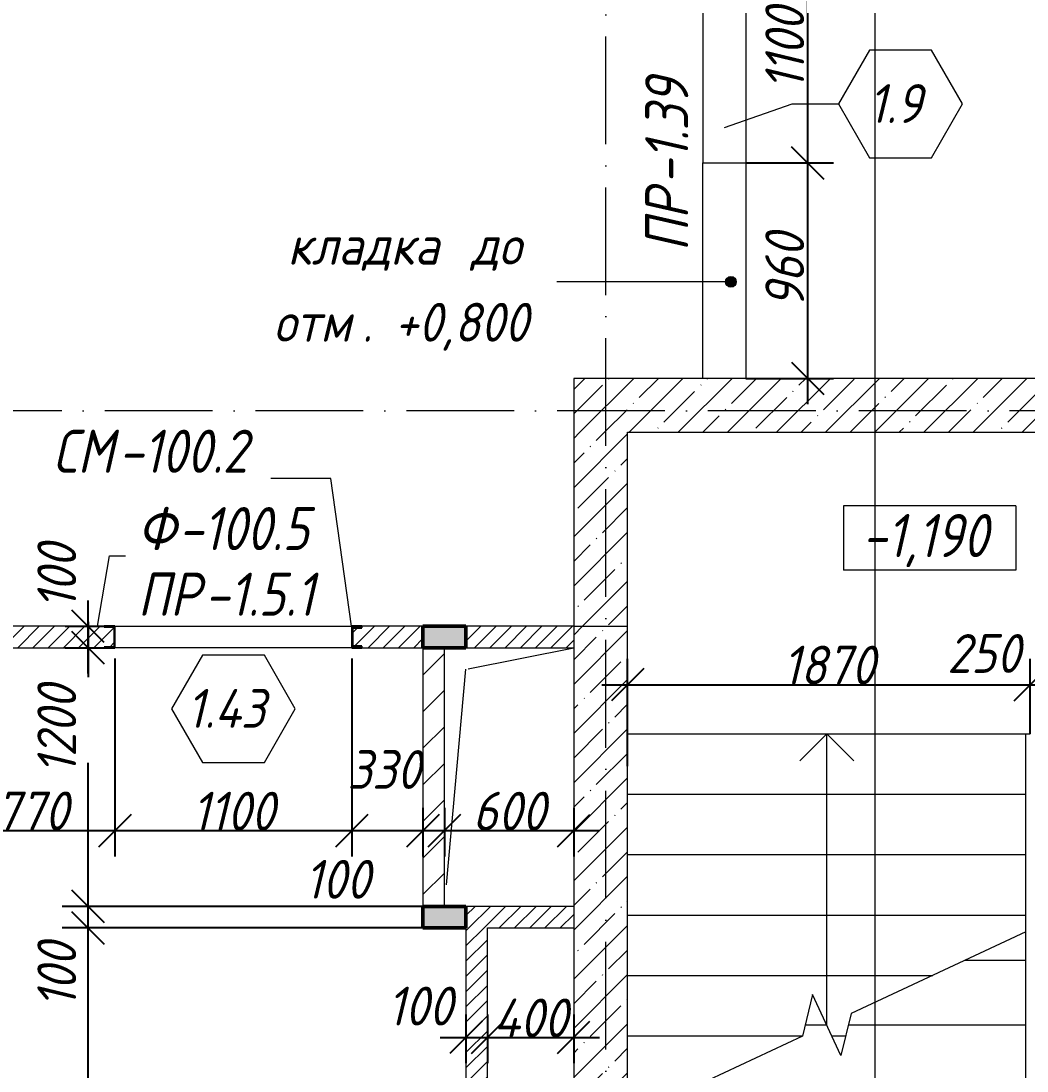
# Model space of a CAD drawing. Header units: millimetres. Extents: x -401725 to 250493, y 305116 to 802890.
# Drawn here: x -80217 to -75546, y 596934 to 601806 of the extents above; entities that cross this region are included whole.
import ezdxf

# ---------------------------------------------------------------- set-up
doc = ezdxf.new("R2010")
doc.units = ezdxf.units.MM
doc.linetypes.add('50_200_ШТРИХ_1Т_ш5_п1_п1_', pattern=[700, 500, -100, 0, -100])
for name, color, linetype, lineweight in [('A-____-____-DIMS', 7, 'Continuous', 9), ('A-DOOR-____-IDEN', 7, 'Continuous', 9), ('A-FLOR-____-OTLN', 7, 'Continuous', 9), ('A-GENM-____-IDEN', 7, 'Continuous', 9), ('A-GENM-____-MCUT', 7, 'Continuous', 25), ('A-GENM-____-OTLN', 7, 'Continuous', 9), ('A-GENM-____-OTLN-1', 7, 'Continuous', 25), ('A-WALL-____-MCUT-3', 7, 'Continuous', 9), ('A-WALL-FNSH-MCUT-1', 7, 'Continuous', 9), ('G-____-____-DIMS', 7, 'Continuous', 9), ('G-____-____-TEXT', 7, 'Continuous', 9), ('S-COLS-____-OTLN', 7, 'Continuous', 9), ('S-GRID-____-OTLN-1', 7, '50_200_ШТРИХ_1Т_ш5_п1_п1_', 9), ('S-STRS-____-MBND', 7, 'Continuous', 9), ('S-STRS-____-OTLN-1', 7, 'Continuous', 9)]:
    doc.layers.add(name, color=color, linetype=linetype, lineweight=lineweight)
for name, color, linetype, lineweight, true_color in [('A-WALL-____-PATT-2', 7, 'Continuous', 9, 0x787878), ('A-WALL-____-PATT-4', 9, 'Continuous', 9, 0x808080), ('A-WALL-____-PATT-5', 7, 'Continuous', 9, 0x000000), ('A-WALL-FNSH-MCUT-2', 7, 'Continuous', 13, 0x000000), ('G-____-____-SYMB-1', 9, 'Continuous', 9, 0x808080), ('I-WALL-____-OTLN-1', 7, 'Continuous', 9, 0x000000), ('I-WALL-____-OTLN-2', 7, 'Continuous', 9, 0x000000), ('S-COLS-____-MCUT-1', 7, 'Continuous', 50, 0x000000), ('S-COLS-____-OTLN-1', 7, 'Continuous', 9, 0x000000)]:
    doc.layers.add(name, color=color, linetype=linetype, lineweight=lineweight, true_color=true_color)
doc.styles.add('ISOCPEUR_I_10', font='isocpeui.ttf', dxfattribs={"width": 0.9, "height": 180})
doc.styles.add('ISOCPEUR_I_14', font='isocpeui.ttf', dxfattribs={"width": 0.9, "height": 180})
doc.styles.add('ISOCPEUR_I_15', font='isocpeui.ttf', dxfattribs={"width": 0.9, "height": 180})
doc.styles.add('ISOCPEUR_I_2', font='isocpeui.ttf', dxfattribs={"width": 0.85, "height": 2.3})
doc.dimstyles.new('ISO-1_8_0_9К_СРЕДНИЙ_Кладочные_4', dxfattribs={"dimscale": 304.8, "dimtxt": 179.276612, "dimasz": 0.492126, "dimexe": 0.393701, "dimexo": 0, "dimgap": 0, "dimtad": 1, "dimdec": 3, "dimrnd": 0.001, "dimdsep": 46, "dimtxsty": 'ISOCPEUR_I_10', "dimblk1": 'OBLIQUE', "dimblk2": 'OBLIQUE', "dimsah": 1, "dimcen": 0.09, "dimdle": 0.393701, "dimazin": 0, "dimtfac": 1, "dimtdec": 4, "dimtix": 1, "dimtmove": 1, "dimatfit": 3, "dimfxl": 1, "dimtvp": 1, "dimtolj": 1, "dimtzin": 0, "dimarcsym": 2})
doc.dimstyles.new('ISO-1_8_0_9К_СРЕДНИЙ_Кладочные_5', dxfattribs={"dimscale": 304.8, "dimtxt": 179.276612, "dimasz": 0.492126, "dimexe": 0.393701, "dimexo": 0, "dimgap": 0, "dimtad": 1, "dimdec": 3, "dimrnd": 0.001, "dimdsep": 46, "dimtxsty": 'ISOCPEUR_I_10', "dimblk1": 'OBLIQUE', "dimblk2": 'OBLIQUE', "dimsah": 1, "dimcen": 0.09, "dimdle": 0.393701, "dimazin": 0, "dimtfac": 1, "dimtdec": 4, "dimtix": 1, "dimtmove": 2, "dimatfit": 3, "dimfxl": 1, "dimtvp": 1, "dimtolj": 1, "dimtzin": 0, "dimarcsym": 2})
doc.dimstyles.new('ISO-1_8_0_9К_СРЕДНИЙ_Кладочные_6', dxfattribs={"dimscale": 304.8, "dimtxt": 179.276612, "dimasz": 0.492126, "dimexe": 0.393701, "dimexo": 0, "dimgap": 0, "dimtad": 1, "dimdec": 3, "dimrnd": 0.001, "dimdsep": 46, "dimtxsty": 'ISOCPEUR_I_14', "dimblk1": 'OBLIQUE', "dimblk2": 'OBLIQUE', "dimsah": 1, "dimcen": 0.09, "dimdle": 0.393701, "dimazin": 0, "dimtfac": 1, "dimtdec": 4, "dimtix": 1, "dimtmove": 0, "dimatfit": 3, "dimfxl": 1, "dimtvp": 1, "dimtolj": 1, "dimtzin": 0, "dimarcsym": 2})
doc.dimstyles.new('ISO-1_8_0_9К_СРЕДНИЙ_Кладочные_7', dxfattribs={"dimscale": 304.8, "dimtxt": 179.276612, "dimasz": 0.492126, "dimexe": 0.393701, "dimexo": 0, "dimgap": 0, "dimtad": 1, "dimdec": 3, "dimrnd": 0.001, "dimdsep": 46, "dimtxsty": 'ISOCPEUR_I_15', "dimblk1": 'OBLIQUE', "dimblk2": 'OBLIQUE', "dimsah": 1, "dimcen": 0.09, "dimdle": 0.393701, "dimazin": 0, "dimtfac": 1, "dimtdec": 4, "dimtix": 1, "dimtmove": 0, "dimatfit": 3, "dimfxl": 1, "dimtvp": 1, "dimtolj": 1, "dimtzin": 0, "dimarcsym": 2})
pattern_1 = [(45, (-175000.736, 544716.51), (-35.35534, 35.35534), [])]
pattern_2 = [(45, (-175000.74, 544716.51), (-114.04925, 114.04925), []), (45, (-174886.69, 544716.51), (-114.04925, 114.04925), [201.612, -40.322, 3.353, -36.97])]

# ---------------------------------------------------------------- blocks, each defined once
blk = doc.blocks.new('154_Фахверк_СКБ_Швеллер - Тип_100_4010-27789772-АР1_Кладочный план 1 этажа в осях 1-64_Ю-ЯЯ')
at = {"layer": 'A-GENM-____-MCUT'}
for p, q in [((175, 50), (125, 50)), ((125, 50), (125, -50)), ((175, 47), (175, 50)), ((128, 47), (175, 47)), ((128, -47), (128, 47)), ((175, -47), (128, -47)), ((175, -50), (175, -47)), ((125, -50), (175, -50))]:
    blk.add_line(p, q, dxfattribs=at)
blk = doc.blocks.new('154_Стойка_СКБ_Швеллер - СМ-2230_100-28218823-АР1_Кладочный план 1 этажа в осях 1-64_Ю-ЯЯ')
at = {"layer": 'A-GENM-____-MCUT'}
for p, q in [((171, 50), (125, 50)), ((125, 50), (125, -50)), ((171, 42.4), (171, 50)), ((129.5, 42.4), (171, 42.4)), ((129.5, -42.4), (129.5, 42.4)), ((171, -42.4), (129.5, -42.4)), ((171, -50), (171, -42.4)), ((125, -50), (171, -50))]:
    blk.add_line(p, q, dxfattribs=at)
blk = doc.blocks.new('AR_Отверстие прямоугольное _в плите_ - AR_Отверстие прямоугольное _в плите_-30552720-АР1_Кладочный план 1 этажа в осях 1-64_Ю-ЯЯ')
at = {"layer": 'A-GENM-____-OTLN'}
for p, q in [((-190, 502), (300, 600)), ((-290.9, -500), (-200, 500))]:
    blk.add_line(p, q, dxfattribs=at)
blk = doc.blocks.new('BSC_Колонна _Прямоугольная1 - 200х100 _металл_-35572301-АР1_Кладочный план 1 этажа в осях 1-64_Ю-ЯЯ')
at = {"layer": 'S-COLS-____-OTLN-1'}
blk.add_hatch(color=256, dxfattribs=at).paths.add_polyline_path([(100, -50), (100, 50), (-100, 50), (-100, -50)], flags=0)
at = {"layer": 'S-COLS-____-MCUT-1'}
for p, q in [((100, 50), (-100, 50)), ((-100, 50), (-100, -50)), ((100, -50), (100, 50)), ((-100, -50), (100, -50))]:
    blk.add_line(p, q, dxfattribs=at)
blk = doc.blocks.new('Марка проема - марка проема-27336095-АР1_Кладочный план 1 этажа в осях 1-64_Ю-ЯЯ')
at = {"layer": 'A-DOOR-____-IDEN'}
for p, q in [((-1.439, 0.159), (-2.877, -2.333)), ((1.439, 0.159), (-1.439, 0.159)), ((2.877, -2.333), (1.439, 0.159)), ((-2.877, -2.333), (-1.439, -4.825)), ((1.439, -4.825), (2.877, -2.333)), ((-1.439, -4.825), (1.439, -4.825))]:
    blk.add_line(p, q, dxfattribs=at)
blk = doc.blocks.new('_Oblique')
at = {"color": 0, "linetype": 'ByBlock', "lineweight": -2}
blk.add_line((-0.5, -0.5), (0.5, 0.5), dxfattribs=at)
blk = doc.blocks.new('*D13081')
at = {"layer": 'A-____-____-DIMS', "color": 0, "lineweight": -2, "transparency": 16777216}
for p, q in [((-80550.7, 598997.6), (-80550.7, 597929.4)), ((-79780.7, 598847.6), (-79780.7, 597929.4)), ((-80670.7, 598049.4), (-79660.7, 598049.4))]:
    blk.add_line(p, q, dxfattribs=at)
at = {"layer": 'Defpoints', "color": 0, "transparency": 16777216}
for p in [(-80550.7, 598997.6), (-79780.7, 598847.6), (-79780.7, 598049.4)]:
    blk.add_point(p, dxfattribs=at)
at = {"layer": 'A-____-____-DIMS', "color": 0, "lineweight": -2, "transparency": 16777216, "xscale": 150, "yscale": 150, "zscale": 150, "rotation": 180}
blk.add_blockref('_Oblique', (-80550.7, 598049.4), dxfattribs=at)
at = {"layer": 'A-____-____-DIMS', "color": 0, "lineweight": -2, "transparency": 16777216, "xscale": 150, "yscale": 150, "zscale": 150}
blk.add_blockref('_Oblique', (-79780.7, 598049.4), dxfattribs=at)
at = {"layer": 'A-____-____-DIMS', "color": 0, "transparency": 16777216, "insert": (-80165.7, 598140.5), "char_height": 180, "width": 409.578, "attachment_point": 5, "style": 'ISOCPEUR_I_14'}
blk.add_mtext('\\A1;770', dxfattribs=at)
blk = doc.blocks.new('*D13082')
at = {"layer": 'A-____-____-DIMS', "color": 0, "lineweight": -2, "transparency": 16777216}
for p, q in [((-79780.7, 598847.6), (-79780.7, 597929.4)), ((-78680.7, 598847.6), (-78680.7, 597929.4)), ((-79900.7, 598049.4), (-78560.7, 598049.4))]:
    blk.add_line(p, q, dxfattribs=at)
at = {"layer": 'Defpoints', "color": 0, "transparency": 16777216}
for p in [(-79780.7, 598847.6), (-78680.7, 598847.6), (-78680.7, 598049.4)]:
    blk.add_point(p, dxfattribs=at)
at = {"layer": 'A-____-____-DIMS', "color": 0, "lineweight": -2, "transparency": 16777216, "xscale": 150, "yscale": 150, "zscale": 150, "rotation": 180}
blk.add_blockref('_Oblique', (-79780.7, 598049.4), dxfattribs=at)
at = {"layer": 'A-____-____-DIMS', "color": 0, "lineweight": -2, "transparency": 16777216, "xscale": 150, "yscale": 150, "zscale": 150}
blk.add_blockref('_Oblique', (-78680.7, 598049.4), dxfattribs=at)
at = {"layer": 'A-____-____-DIMS', "color": 0, "transparency": 16777216, "insert": (-79230.7, 598139.4), "char_height": 180, "width": 463.361, "attachment_point": 5, "style": 'ISOCPEUR_I_14'}
blk.add_mtext('\\A1;1100', dxfattribs=at)
blk = doc.blocks.new('*D13083')
at = {"layer": 'A-____-____-DIMS', "color": 0, "lineweight": -2, "transparency": 16777216}
for p, q in [((-78680.7, 598847.6), (-78680.7, 597929.4)), ((-78350.7, 598155.4), (-78350.7, 597929.4)), ((-78800.7, 598049.4), (-78230.7, 598049.4))]:
    blk.add_line(p, q, dxfattribs=at)
at = {"layer": 'Defpoints', "color": 0, "transparency": 16777216}
for p in [(-78680.7, 598847.6), (-78350.7, 598155.4), (-78350.7, 598049.4)]:
    blk.add_point(p, dxfattribs=at)
at = {"layer": 'A-____-____-DIMS', "color": 0, "lineweight": -2, "transparency": 16777216, "xscale": 150, "yscale": 150, "zscale": 150, "rotation": 180}
blk.add_blockref('_Oblique', (-78680.7, 598049.4), dxfattribs=at)
at = {"layer": 'A-____-____-DIMS', "color": 0, "lineweight": -2, "transparency": 16777216, "xscale": 150, "yscale": 150, "zscale": 150}
blk.add_blockref('_Oblique', (-78350.7, 598049.4), dxfattribs=at)
at = {"layer": 'A-____-____-DIMS', "color": 0, "transparency": 16777216, "insert": (-78700.8, 598422.7), "char_height": 180, "width": 409.578, "attachment_point": 1, "line_spacing_factor": 1.149209, "style": 'ISOCPEUR_I_10'}
blk.add_mtext('\\A1;330', dxfattribs=at)
blk = doc.blocks.new('*D13084')
at = {"layer": 'A-____-____-DIMS', "color": 0, "lineweight": -2, "transparency": 16777216}
for p, q in [((-78350.7, 598155.4), (-78350.7, 597929.4)), ((-78250.7, 598155.4), (-78250.7, 597929.4)), ((-78470.7, 598049.4), (-78130.7, 598049.4))]:
    blk.add_line(p, q, dxfattribs=at)
at = {"layer": 'Defpoints', "color": 0, "transparency": 16777216}
for p in [(-78350.7, 598155.4), (-78250.7, 598155.4), (-78250.7, 598049.4)]:
    blk.add_point(p, dxfattribs=at)
at = {"layer": 'A-____-____-DIMS', "color": 0, "lineweight": -2, "transparency": 16777216, "xscale": 150, "yscale": 150, "zscale": 150, "rotation": 180}
blk.add_blockref('_Oblique', (-78350.7, 598049.4), dxfattribs=at)
at = {"layer": 'A-____-____-DIMS', "color": 0, "lineweight": -2, "transparency": 16777216, "xscale": 150, "yscale": 150, "zscale": 150}
blk.add_blockref('_Oblique', (-78250.7, 598049.4), dxfattribs=at)
at = {"layer": 'A-____-____-DIMS', "color": 0, "transparency": 16777216, "insert": (-78899.1, 597913.3), "char_height": 180, "width": 368.207, "attachment_point": 1, "line_spacing_factor": 1.149209, "style": 'ISOCPEUR_I_10'}
blk.add_mtext('\\A1;100', dxfattribs=at)
blk = doc.blocks.new('*D13085')
at = {"layer": 'A-____-____-DIMS', "color": 0, "lineweight": -2, "transparency": 16777216}
for p, q in [((-78250.7, 598155.4), (-78250.7, 597929.4)), ((-77650.7, 598155.4), (-77650.7, 597929.4)), ((-78370.7, 598049.4), (-77530.7, 598049.4))]:
    blk.add_line(p, q, dxfattribs=at)
at = {"layer": 'Defpoints', "color": 0, "transparency": 16777216}
for p in [(-78250.7, 598155.4), (-77650.7, 598155.4), (-77650.7, 598049.4)]:
    blk.add_point(p, dxfattribs=at)
at = {"layer": 'A-____-____-DIMS', "color": 0, "lineweight": -2, "transparency": 16777216, "xscale": 150, "yscale": 150, "zscale": 150, "rotation": 180}
blk.add_blockref('_Oblique', (-78250.7, 598049.4), dxfattribs=at)
at = {"layer": 'A-____-____-DIMS', "color": 0, "lineweight": -2, "transparency": 16777216, "xscale": 150, "yscale": 150, "zscale": 150}
blk.add_blockref('_Oblique', (-77650.7, 598049.4), dxfattribs=at)
at = {"layer": 'A-____-____-DIMS', "color": 0, "transparency": 16777216, "insert": (-77950.7, 598139.4), "char_height": 180, "width": 409.578, "attachment_point": 5, "style": 'ISOCPEUR_I_14'}
blk.add_mtext('\\A1;600', dxfattribs=at)
blk = doc.blocks.new('*D13086')
at = {"layer": 'A-____-____-DIMS', "color": 0, "lineweight": -2, "transparency": 16777216}
for p, q in [((-78150.7, 597195.9), (-78150.7, 596969.8)), ((-78050.7, 597195.9), (-78050.7, 596969.8)), ((-78270.7, 597089.8), (-77930.7, 597089.8))]:
    blk.add_line(p, q, dxfattribs=at)
at = {"layer": 'Defpoints', "color": 0, "transparency": 16777216}
for p in [(-78150.7, 597195.9), (-78050.7, 597195.9), (-78050.7, 597089.8)]:
    blk.add_point(p, dxfattribs=at)
at = {"layer": 'A-____-____-DIMS', "color": 0, "lineweight": -2, "transparency": 16777216, "xscale": 150, "yscale": 150, "zscale": 150, "rotation": 180}
blk.add_blockref('_Oblique', (-78150.7, 597089.8), dxfattribs=at)
at = {"layer": 'A-____-____-DIMS', "color": 0, "lineweight": -2, "transparency": 16777216, "xscale": 150, "yscale": 150, "zscale": 150}
blk.add_blockref('_Oblique', (-78050.7, 597089.8), dxfattribs=at)
at = {"layer": 'A-____-____-DIMS', "color": 0, "transparency": 16777216, "insert": (-78515.9, 597325), "char_height": 180, "width": 368.207, "attachment_point": 1, "line_spacing_factor": 1.149209, "style": 'ISOCPEUR_I_10'}
blk.add_mtext('\\A1;100', dxfattribs=at)
blk = doc.blocks.new('*D13087')
at = {"layer": 'A-____-____-DIMS', "color": 0, "lineweight": -2, "transparency": 16777216}
for p, q in [((-78050.7, 597195.9), (-78050.7, 596969.8)), ((-77650.7, 597195.9), (-77650.7, 596969.8)), ((-78170.7, 597089.8), (-77530.7, 597089.8))]:
    blk.add_line(p, q, dxfattribs=at)
at = {"layer": 'Defpoints', "color": 0, "transparency": 16777216}
for p in [(-78050.7, 597195.9), (-77650.7, 597195.9), (-77650.7, 597089.8)]:
    blk.add_point(p, dxfattribs=at)
at = {"layer": 'A-____-____-DIMS', "color": 0, "lineweight": -2, "transparency": 16777216, "xscale": 150, "yscale": 150, "zscale": 150, "rotation": 180}
blk.add_blockref('_Oblique', (-78050.7, 597089.8), dxfattribs=at)
at = {"layer": 'A-____-____-DIMS', "color": 0, "lineweight": -2, "transparency": 16777216, "xscale": 150, "yscale": 150, "zscale": 150}
blk.add_blockref('_Oblique', (-77650.7, 597089.8), dxfattribs=at)
at = {"layer": 'A-____-____-DIMS', "color": 0, "transparency": 16777216, "insert": (-77850.7, 597179.8), "char_height": 180, "width": 426.127, "attachment_point": 5, "style": 'ISOCPEUR_I_14'}
blk.add_mtext('\\A1;400', dxfattribs=at)
blk = doc.blocks.new('*D13088')
at = {"layer": 'A-____-____-DIMS', "color": 0, "lineweight": -2, "transparency": 16777216}
for p, q in [((-79905.5, 594577.6), (-79905.5, 597717.6)), ((-78350.7, 597597.6), (-80025.5, 597597.6)), ((-78150.7, 594697.6), (-80025.5, 594697.6))]:
    blk.add_line(p, q, dxfattribs=at)
at = {"layer": 'Defpoints', "color": 0, "transparency": 16777216}
for p in [(-79905.5, 597597.6), (-78350.7, 597597.6), (-78150.7, 594697.6)]:
    blk.add_point(p, dxfattribs=at)
at = {"layer": 'A-____-____-DIMS', "color": 0, "lineweight": -2, "transparency": 16777216, "xscale": 150, "yscale": 150, "zscale": 150}
for p, rotation in [((-79905.5, 597597.6), 90), ((-79905.5, 594697.6), 270)]:
    blk.add_blockref('_Oblique', p, dxfattribs=dict(at, rotation=rotation))
at = {"layer": 'A-____-____-DIMS', "color": 0, "transparency": 16777216, "insert": (-79995.5, 596147.6), "char_height": 180, "width": 546.104, "attachment_point": 5, "rotation": 90, "style": 'ISOCPEUR_I_14'}
blk.add_mtext('\\A1;2900', dxfattribs=at)
blk = doc.blocks.new('*D13089')
at = {"layer": 'A-____-____-DIMS', "color": 0, "lineweight": -2, "transparency": 16777216}
for p, q in [((-79905.5, 597477.6), (-79905.5, 597817.6)), ((-78350.7, 597697.6), (-80025.5, 597697.6)), ((-78350.7, 597597.6), (-80025.5, 597597.6))]:
    blk.add_line(p, q, dxfattribs=at)
at = {"layer": 'Defpoints', "color": 0, "transparency": 16777216}
for p in [(-79905.5, 597697.6), (-78350.7, 597697.6), (-78350.7, 597597.6)]:
    blk.add_point(p, dxfattribs=at)
at = {"layer": 'A-____-____-DIMS', "color": 0, "lineweight": -2, "transparency": 16777216, "xscale": 150, "yscale": 150, "zscale": 150}
for p, rotation in [((-79905.5, 597697.6), 90), ((-79905.5, 597597.6), 270)]:
    blk.add_blockref('_Oblique', p, dxfattribs=dict(at, rotation=rotation))
at = {"layer": 'A-____-____-DIMS', "color": 0, "transparency": 16777216, "insert": (-80140.6, 597226.7), "char_height": 180, "width": 368.207, "attachment_point": 1, "rotation": 90, "line_spacing_factor": 1.149209, "style": 'ISOCPEUR_I_10'}
blk.add_mtext('\\A1;100', dxfattribs=at)
blk = doc.blocks.new('*D13090')
at = {"layer": 'A-____-____-DIMS', "color": 0, "lineweight": -2, "transparency": 16777216}
for p, q in [((-79905.5, 599017.6), (-79905.5, 598761.7)), ((-80011.5, 598897.6), (-79785.5, 598897.6)), ((-79905.5, 597577.6), (-79905.5, 598363.7)), ((-78350.7, 597697.6), (-80025.5, 597697.6))]:
    blk.add_line(p, q, dxfattribs=at)
at = {"layer": 'Defpoints', "color": 0, "transparency": 16777216}
for p in [(-80011.5, 598897.6), (-79905.5, 598897.6), (-78350.7, 597697.6)]:
    blk.add_point(p, dxfattribs=at)
at = {"layer": 'A-____-____-DIMS', "color": 0, "lineweight": -2, "transparency": 16777216, "xscale": 150, "yscale": 150, "zscale": 150}
for p, rotation in [((-79905.5, 598897.6), 90), ((-79905.5, 597697.6), 270)]:
    blk.add_blockref('_Oblique', p, dxfattribs=dict(at, rotation=rotation))
at = {"layer": 'A-____-____-DIMS', "color": 0, "transparency": 16777216, "insert": (-80140.6, 598310.3), "char_height": 180, "width": 504.733, "attachment_point": 1, "rotation": 90, "line_spacing_factor": 1.149209, "style": 'ISOCPEUR_I_10'}
blk.add_mtext('\\A1;1200', dxfattribs=at)
blk = doc.blocks.new('*D13091')
at = {"layer": 'A-____-____-DIMS', "color": 0, "lineweight": -2, "transparency": 16777216}
for p, q in [((-79905.5, 598777.6), (-79905.5, 599117.6)), ((-80011.5, 598997.6), (-79785.5, 598997.6)), ((-80011.5, 598897.6), (-79785.5, 598897.6))]:
    blk.add_line(p, q, dxfattribs=at)
at = {"layer": 'Defpoints', "color": 0, "transparency": 16777216}
for p in [(-80011.5, 598997.6), (-79905.5, 598997.6), (-80011.5, 598897.6)]:
    blk.add_point(p, dxfattribs=at)
at = {"layer": 'A-____-____-DIMS', "color": 0, "lineweight": -2, "transparency": 16777216, "xscale": 150, "yscale": 150, "zscale": 150}
for p, rotation in [((-79905.5, 598997.6), 90), ((-79905.5, 598897.6), 270)]:
    blk.add_blockref('_Oblique', p, dxfattribs=dict(at, rotation=rotation))
at = {"layer": 'A-____-____-DIMS', "color": 0, "transparency": 16777216, "insert": (-80140.6, 599076.2), "char_height": 180, "width": 368.207, "attachment_point": 1, "rotation": 90, "line_spacing_factor": 1.149209, "style": 'ISOCPEUR_I_10'}
blk.add_mtext('\\A1;100', dxfattribs=at)
blk = doc.blocks.new('*D13092')
at = {"layer": 'A-____-____-DIMS', "color": 0, "lineweight": -2, "transparency": 16777216}
for p, q in [((-77400.7, 598347.6), (-77400.7, 598846.1)), ((-75530.7, 598497.6), (-75530.7, 598846.1)), ((-77520.7, 598726.1), (-75410.7, 598726.1))]:
    blk.add_line(p, q, dxfattribs=at)
at = {"layer": 'Defpoints', "color": 0, "transparency": 16777216}
for p in [(-75530.7, 598726.1), (-75530.7, 598497.6), (-77400.7, 598347.6)]:
    blk.add_point(p, dxfattribs=at)
at = {"layer": 'A-____-____-DIMS', "color": 0, "lineweight": -2, "transparency": 16777216, "xscale": 150, "yscale": 150, "zscale": 150, "rotation": 180}
blk.add_blockref('_Oblique', (-77400.7, 598726.1), dxfattribs=at)
at = {"layer": 'A-____-____-DIMS', "color": 0, "lineweight": -2, "transparency": 16777216, "xscale": 150, "yscale": 150, "zscale": 150}
blk.add_blockref('_Oblique', (-75530.7, 598726.1), dxfattribs=at)
at = {"layer": 'A-____-____-DIMS', "color": 0, "transparency": 16777216, "insert": (-76465.7, 598817.2), "char_height": 180, "width": 504.733, "attachment_point": 5, "style": 'ISOCPEUR_I_14'}
blk.add_mtext('\\A1;1870', dxfattribs=at)
blk = doc.blocks.new('*D13093')
at = {"layer": 'A-____-____-DIMS', "color": 0, "lineweight": -2, "transparency": 16777216}
for p, q in [((-75530.7, 598497.6), (-75530.7, 598846.1)), ((-75280.7, 598497.6), (-75280.7, 598846.1)), ((-75650.7, 598726.1), (-75160.7, 598726.1))]:
    blk.add_line(p, q, dxfattribs=at)
at = {"layer": 'Defpoints', "color": 0, "transparency": 16777216}
for p in [(-75280.7, 598726.1), (-75530.7, 598497.6), (-75280.7, 598497.6)]:
    blk.add_point(p, dxfattribs=at)
at = {"layer": 'A-____-____-DIMS', "color": 0, "lineweight": -2, "transparency": 16777216, "xscale": 150, "yscale": 150, "zscale": 150, "rotation": 180}
blk.add_blockref('_Oblique', (-75530.7, 598726.1), dxfattribs=at)
at = {"layer": 'A-____-____-DIMS', "color": 0, "lineweight": -2, "transparency": 16777216, "xscale": 150, "yscale": 150, "zscale": 150}
blk.add_blockref('_Oblique', (-75280.7, 598726.1), dxfattribs=at)
at = {"layer": 'A-____-____-DIMS', "color": 0, "transparency": 16777216, "insert": (-75916.9, 598961.2), "char_height": 180, "width": 409.578, "attachment_point": 1, "line_spacing_factor": 1.149209, "style": 'ISOCPEUR_I_10'}
blk.add_mtext('\\A1;250', dxfattribs=at)
blk = doc.blocks.new('*D13102')
at = {"layer": 'A-____-____-DIMS', "color": 0, "lineweight": -2, "transparency": 16777216}
for p, q in [((-76564, 600027.6), (-76564, 601267.6)), ((-76850.7, 601147.6), (-76444, 601147.6)), ((-76850.7, 600147.6), (-76444, 600147.6))]:
    blk.add_line(p, q, dxfattribs=at)
at = {"layer": 'Defpoints', "color": 0, "transparency": 16777216}
for p in [(-76850.7, 601147.6), (-76564, 601147.6), (-76850.7, 600147.6)]:
    blk.add_point(p, dxfattribs=at)
at = {"layer": 'A-____-____-DIMS', "color": 0, "lineweight": -2, "transparency": 16777216, "xscale": 150, "yscale": 150, "zscale": 150}
for p, rotation in [((-76564, 601147.6), 90), ((-76564, 600147.6), 270)]:
    blk.add_blockref('_Oblique', p, dxfattribs=dict(at, rotation=rotation))
at = {"layer": 'A-____-____-DIMS', "color": 0, "transparency": 16777216, "insert": (-76670.9, 600647.6), "char_height": 180, "width": 409.578, "attachment_point": 5, "rotation": 90, "style": 'ISOCPEUR_I_15'}
blk.add_mtext('\\A1;\u200e960', dxfattribs=at)
blk = doc.blocks.new('*D13103')
at = {"layer": 'A-____-____-DIMS', "color": 0, "lineweight": -2, "transparency": 16777216}
for p, q in [((-76564, 601027.6), (-76564, 602327.6)), ((-76844.7, 602207.6), (-76444, 602207.6)), ((-76850.7, 601147.6), (-76444, 601147.6))]:
    blk.add_line(p, q, dxfattribs=at)
at = {"layer": 'Defpoints', "color": 0, "transparency": 16777216}
for p in [(-76844.7, 602207.6), (-76564, 602207.6), (-76850.7, 601147.6)]:
    blk.add_point(p, dxfattribs=at)
at = {"layer": 'A-____-____-DIMS', "color": 0, "lineweight": -2, "transparency": 16777216, "xscale": 150, "yscale": 150, "zscale": 150}
for p, rotation in [((-76564, 602207.6), 90), ((-76564, 601147.6), 270)]:
    blk.add_blockref('_Oblique', p, dxfattribs=dict(at, rotation=rotation))
at = {"layer": 'A-____-____-DIMS', "color": 0, "transparency": 16777216, "insert": (-76670.9, 601677.6), "char_height": 180, "width": 463.361, "attachment_point": 5, "rotation": 90, "style": 'ISOCPEUR_I_15'}
blk.add_mtext('\\A1;\u200e1100', dxfattribs=at)
blk = doc.blocks.new('Высотные отметки - 9_5х3_5_h_-17668430-АР1_Кладочный план 1 этажа в осях 1-64_Ю-ЯЯ')
at = {"layer": 'G-____-____-DIMS'}
for p, q in [((-4, 3), (-4, 0)), ((4, 3), (-4, 3)), ((4, 3), (4, 0)), ((4, 0), (-4, 0))]:
    blk.add_line(p, q, dxfattribs=at)

msp = doc.modelspace()

# ---------------------------------------------------------------- hatches: boundary and pattern name
at = {"layer": 'A-WALL-____-PATT-2'}
h = msp.add_hatch(dxfattribs=at)
h.set_pattern_fill('FP_2', color=256, style=0, pattern_type=2)
h.set_pattern_definition(pattern_2)
h.paths.add_polyline_path([(-74269.8145, 599897.5526), (-74250.7357, 599897.5526), (-74250.7357, 600147.5526), (-77650.7357, 600147.5526), (-77650.7357, 599897.5526), (-76037.2788, 599897.5526)], flags=0)
h = msp.add_hatch(dxfattribs=at)
h.set_pattern_fill('FP_2', color=256, style=0, pattern_type=2)
h.set_pattern_definition(pattern_2)
h.paths.add_polyline_path([(-77650.7357, 598997.5526), (-77400.7357, 598997.5526), (-77400.7357, 599897.5526), (-77650.7357, 599897.5526)], flags=0)
h = msp.add_hatch(dxfattribs=at)
h.set_pattern_fill('FP_2', color=256, style=0, pattern_type=2)
h.set_pattern_definition(pattern_2)
h.paths.add_polyline_path([(-77650.7357, 594697.5526), (-77400.7357, 594697.5526), (-77400.7357, 598997.5526), (-77650.7357, 598997.5526), (-77650.7357, 595483.5288)], flags=0)
at = {"layer": 'A-WALL-____-PATT-4'}
h = msp.add_hatch(dxfattribs=at)
h.set_pattern_fill('FP_5', color=256, style=0, pattern_type=2)
h.set_pattern_definition(pattern_1)
h.paths.add_polyline_path([(-78634.7357, 598897.5526), (-78350.7357, 598897.5526), (-78350.7357, 598997.5526), (-78634.7357, 598997.5526), (-78634.7357, 598989.9526), (-78676.2357, 598989.9526), (-78676.2357, 598905.1526), (-78634.7357, 598905.1526)], flags=0)
h.paths.add_polyline_path([(-81339.6716, 598897.5526), (-79830.7357, 598897.5526), (-79830.7357, 598900.5526), (-79783.7357, 598900.5526), (-79783.7357, 598994.5526), (-79830.7357, 598994.5526), (-79830.7357, 598997.5526), (-84100.7357, 598997.5526), (-84100.7357, 598994.5526), (-84147.7357, 598994.5526), (-84147.7357, 598900.5526), (-84100.7357, 598900.5526), (-84100.7357, 598897.5526), (-83107.1359, 598897.5526)], flags=0)
h.paths.add_polyline_path([(-77650.7357, 598897.5526), (-77650.7357, 598997.5526), (-78150.7357, 598997.5526), (-78150.7357, 598897.5526), (-77804.743, 598897.5526)], flags=0)
h.paths.add_polyline_path([(-84150.7357, 598897.5526), (-84150.7357, 598997.5526), (-86385.7357, 598997.5526), (-86385.7357, 598994.5526), (-86432.7357, 598994.5526), (-86432.7357, 598900.5526), (-86385.7357, 598900.5526), (-86385.7357, 598897.5526), (-84874.6002, 598897.5526)], flags=0)
h.paths.add_polyline_path([(-87835.7357, 598897.5526), (-87585.7357, 598897.5526), (-87585.7357, 598900.5526), (-87538.7357, 598900.5526), (-87538.7357, 598994.5526), (-87585.7357, 598994.5526), (-87585.7357, 598997.5526), (-87835.7357, 598997.5526)], flags=0)
h = msp.add_hatch(dxfattribs=at)
h.set_pattern_fill('FP_5', color=256, style=0, pattern_type=2)
h.set_pattern_definition(pattern_1)
h.paths.add_polyline_path([(-78150.7357, 597597.5526), (-77650.7357, 597597.5526), (-77650.7357, 597697.5526), (-78150.7357, 597697.5526), (-78150.7357, 597630.8859)], flags=0)
h = msp.add_hatch(dxfattribs=at)
h.set_pattern_fill('FP_5', color=256, style=0, pattern_type=2)
h.set_pattern_definition(pattern_1)
h.paths.add_polyline_path([(-78150.7357, 594697.5526), (-78050.7357, 594697.5526), (-78050.7357, 597597.5526), (-78150.7357, 597597.5526), (-78150.7357, 595483.5288)], flags=0)
at = {"layer": 'A-WALL-____-PATT-5'}
h = msp.add_hatch(dxfattribs=at)
h.set_pattern_fill('FP_4', color=256, style=0, pattern_type=2)
h.set_pattern_definition([(45, (-175000.74, 544716.51), (-84.85281, 84.85281), [])])
h.paths.add_polyline_path([(-78350.7357, 597697.5526), (-78250.7357, 597697.5526), (-78250.7357, 598897.5526), (-78350.7357, 598897.5526), (-78350.7357, 598712.499)], flags=0)
at = {"layer": 'G-____-____-TEXT'}
h = msp.add_hatch(color=256, dxfattribs=at)
edge = h.paths.add_edge_path(flags=0)
edge.add_arc((-76920.6201, 600595.6625), 25, 0, 360)

# ---------------------------------------------------------------- linework, layer by layer
at = {"layer": 'A-DOOR-____-IDEN'}
for p, q in [((-76950.7357, 601311.6166), (-76636.4748, 601420.9821)), ((-76636.4748, 601420.9821), (-76421.6644, 601420.9821))]:
    msp.add_line(p, q, dxfattribs=at)
at = {"layer": 'A-FLOR-____-OTLN'}
for p, q in [((-77050.7357, 602207.5526), (-77050.7357, 601147.5526)), ((-77050.7357, 601147.5526), (-76850.7357, 601147.5526)), ((-76850.7357, 601147.5526), (-76850.7357, 600147.5526))]:
    msp.add_line(p, q, dxfattribs=at)
at = {"layer": 'A-GENM-____-IDEN'}
for p, q in [((-78777.7357, 599682.5024), (-79056.2453, 599682.5024)), ((-78682.7357, 598997.5526), (-78777.7357, 599682.5024)), ((-79860.7357, 598997.5526), (-79805.7357, 599323.4421)), ((-79805.7357, 599323.4421), (-79730.7357, 599323.4421))]:
    msp.add_line(p, q, dxfattribs=at)
at = {"layer": 'A-WALL-____-MCUT-3'}
for p, q in [((-74250.7357, 600147.5526), (-77650.7357, 600147.5526)), ((-77650.7357, 600147.5526), (-77650.7357, 594697.5526)), ((-77400.7357, 599897.5526), (-74250.7357, 599897.5526)), ((-77400.7357, 594447.5526), (-77400.7357, 599897.5526)), ((-77650.7357, 598997.5526), (-77400.7357, 598997.5526))]:
    msp.add_line(p, q, dxfattribs=at)
at = {"layer": 'A-WALL-FNSH-MCUT-1'}
for p, q in [((-79830.7357, 598997.5526), (-84100.7357, 598997.5526)), ((-78350.7357, 598997.5526), (-78634.7357, 598997.5526)), ((-77650.7357, 598997.5526), (-78150.7357, 598997.5526)), ((-84100.7357, 598897.5526), (-79830.7357, 598897.5526)), ((-78634.7357, 598897.5526), (-78350.7357, 598897.5526)), ((-78150.7357, 598897.5526), (-77650.7357, 598897.5526)), ((-77650.7357, 597697.5526), (-78150.7357, 597697.5526)), ((-78150.7357, 597597.5526), (-78150.7357, 594697.5526)), ((-78050.7357, 594697.5526), (-78050.7357, 597597.5526)), ((-78050.7357, 597597.5526), (-77650.7357, 597597.5526))]:
    msp.add_line(p, q, dxfattribs=at)
at = {"layer": 'A-WALL-FNSH-MCUT-2'}
for p, q in [((-78350.7357, 598897.5526), (-78350.7357, 597697.5526)), ((-78250.7357, 597697.5526), (-78250.7357, 598897.5526))]:
    msp.add_line(p, q, dxfattribs=at)
at = {"layer": 'G-____-____-SYMB-1'}
msp.add_line((-76252.5357, 632307.6488), (-76252.5357, 590122.8368), dxfattribs=at)
at = {"layer": 'G-____-____-TEXT'}
msp.add_line((-76920.6201, 600595.6625), (-77729.6361, 600595.6625), dxfattribs=at)
msp.add_circle((-76920.6201, 600595.6625), 25, dxfattribs=at)
at = {"layer": 'I-WALL-____-OTLN-1'}
for p, q in [((-76850.7357, 602207.5526), (-76850.7357, 601147.5526)), ((-77050.7357, 600147.5526), (-77050.7357, 601147.5526))]:
    msp.add_line(p, q, dxfattribs=at)
at = {"layer": 'I-WALL-____-OTLN-2'}
for p, q in [((-79780.7357, 598997.5526), (-78680.7357, 598997.5526)), ((-78680.7357, 598897.5526), (-79780.7357, 598897.5526))]:
    msp.add_line(p, q, dxfattribs=at)
at = {"layer": 'S-GRID-____-OTLN-1'}
for p, q in [((-77500.7357, 594233.193), (-77500.7357, 635609.362)), ((-70926.3291, 599997.5526), (-179669.5059, 599997.5526))]:
    msp.add_line(p, q, dxfattribs=at)
at = {"layer": 'S-STRS-____-MBND'}
for p, q in [((-75550.7357, 597578.8872), (-76362.4472, 597200.3799)), ((-76541.7698, 597289.1632), (-76589.0242, 597094.7253)), ((-76409.7016, 597005.942), (-76541.7698, 597289.1632)), ((-76362.4472, 597200.3799), (-76409.7016, 597005.942)), ((-76589.0242, 597094.7253), (-77400.7357, 596716.218))]:
    msp.add_line(p, q, dxfattribs=at)
at = {"layer": 'S-STRS-____-OTLN-1'}
for p, q in [((-77400.7357, 598497.5526), (-75550.7357, 598497.5526)), ((-77400.7357, 598497.5526), (-75550.7357, 598497.5526)), ((-76475.7357, 598497.5526), (-76600.7357, 598372.5526)), ((-76475.7357, 598217.5526), (-76475.7357, 598497.5526)), ((-76475.7357, 598497.5526), (-76350.7357, 598372.5526)), ((-75550.7357, 598497.5526), (-75530.7357, 598497.5526)), ((-75550.7357, 598217.5526), (-75550.7357, 598497.5526)), ((-77400.7357, 598217.5526), (-75550.7357, 598217.5526)), ((-77400.7357, 598217.5526), (-75550.7357, 598217.5526)), ((-76475.7357, 597937.5526), (-76475.7357, 598217.5526)), ((-75550.7357, 597937.5526), (-75550.7357, 598217.5526)), ((-77400.7357, 597937.5526), (-75550.7357, 597937.5526)), ((-77400.7357, 597937.5526), (-75550.7357, 597937.5526)), ((-76475.7357, 597657.5526), (-76475.7357, 597937.5526)), ((-75550.7357, 597657.5526), (-75550.7357, 597937.5526)), ((-77400.7357, 597657.5526), (-75550.7357, 597657.5526)), ((-77400.7357, 597657.5526), (-75550.7357, 597657.5526)), ((-76475.7357, 597377.5526), (-76475.7357, 597657.5526)), ((-75550.7357, 597578.8872), (-75550.7357, 597657.5526)), ((-75550.7357, 597447.5526), (-75550.7357, 597578.8872)), ((-75832.3836, 597447.5526), (-75550.7357, 597447.5526)), ((-75832.3836, 597447.5526), (-75550.7357, 597447.5526)), ((-75550.7357, 597147.5526), (-75550.7357, 597447.5526)), ((-77400.7357, 597377.5526), (-75982.4991, 597377.5526)), ((-77400.7357, 597377.5526), (-75982.4991, 597377.5526)), ((-76475.7357, 597147.5526), (-76475.7357, 597377.5526)), ((-76576.1855, 597147.5526), (-76475.7357, 597147.5526)), ((-76576.1855, 597147.5526), (-76475.7357, 597147.5526)), ((-76375.2859, 597147.5526), (-75550.7357, 597147.5526)), ((-76375.2859, 597147.5526), (-75550.7357, 597147.5526)), ((-75550.7357, 596847.5526), (-75550.7357, 597147.5526)), ((-77400.7357, 597097.5526), (-76588.3371, 597097.5526)), ((-77400.7357, 597097.5526), (-76588.3371, 597097.5526)), ((-76452.4203, 597097.5526), (-76387.4374, 597097.5526)), ((-76452.4203, 597097.5526), (-76387.4374, 597097.5526))]:
    msp.add_line(p, q, dxfattribs=at)

# ---------------------------------------------------------------- block references
at = {"layer": 'A-DOOR-____-IDEN', "xscale": 99.99999999999993, "yscale": 99.99999999999993, "zscale": 99.99999999999993}
for p in [(-76133.9294, 601654.2784), (-79230.7357, 598847.5526)]:
    msp.add_blockref('Марка проема - марка проема-27336095-АР1_Кладочный план 1 этажа в осях 1-64_Ю-ЯЯ', p, dxfattribs=at)
at = {"layer": 'A-GENM-____-OTLN'}
msp.add_blockref('AR_Отверстие прямоугольное _в плите_ - AR_Отверстие прямоугольное _в плите_-30552720-АР1_Кладочный план 1 этажа в осях 1-64_Ю-ЯЯ', (-77950.7357, 598297.5526), dxfattribs=at)
at = {"layer": 'A-GENM-____-OTLN-1', "rotation": 180}
msp.add_blockref('154_Фахверк_СКБ_Швеллер - Тип_100_4010-27789772-АР1_Кладочный план 1 этажа в осях 1-64_Ю-ЯЯ', (-79655.7357, 598947.5526), dxfattribs=at)
at = {"layer": 'A-GENM-____-OTLN-1'}
msp.add_blockref('154_Стойка_СКБ_Швеллер - СМ-2230_100-28218823-АР1_Кладочный план 1 этажа в осях 1-64_Ю-ЯЯ', (-78805.7357, 598947.5526), dxfattribs=at)
at = {"layer": 'G-____-____-DIMS', "xscale": 99.99999999999993, "yscale": 99.99999999999993, "zscale": 99.99999999999993}
msp.add_blockref('Высотные отметки - 9_5х3_5_h_-17668430-АР1_Кладочный план 1 этажа в осях 1-64_Ю-ЯЯ', (-75998.0649, 599256.9429), dxfattribs=at)
at = {"layer": 'S-COLS-____-OTLN'}
for p in [(-78250.7357, 598947.5526), (-78250.7357, 597647.5526)]:
    msp.add_blockref('BSC_Колонна _Прямоугольная1 - 200х100 _металл_-35572301-АР1_Кладочный план 1 этажа в осях 1-64_Ю-ЯЯ', p, dxfattribs=at)

# ---------------------------------------------------------------- texts
at = {"layer": 'A-DOOR-____-IDEN', "attachment_point": 1}
for s, insert, char_height, width, style in [('1.9', (-76281.7185, 601513.0979), 180, 310.253062, 'ISOCPEUR_I_14'), ('ПР', (-79674.6561, 599246.0721), 200, 375.18975, 'ISOCPEUR_I_2'), ('-1.5.1', (-79365.0936, 599246.0721), 200, 692.658, 'ISOCPEUR_I_2'), ('1.43', (-79446.9248, 598706.3721), 180, 476.202375, 'ISOCPEUR_I_14')]:
    msp.add_mtext(s, dxfattribs=dict(at, insert=insert, char_height=char_height, width=width, style=style))
at = {"layer": 'A-GENM-____-IDEN', "char_height": 200, "attachment_point": 1, "rotation": 90, "style": 'ISOCPEUR_I_2'}
for s, insert, width in [('-1.39', (-77318.7824, 601046.4084), 663.79725), ('ПР', (-77318.7824, 600736.8459), 375.18975)]:
    msp.add_mtext(s, dxfattribs=dict(at, insert=insert, width=width))
at = {"layer": 'A-GENM-____-IDEN', "char_height": 200, "attachment_point": 1, "style": 'ISOCPEUR_I_2'}
for s, insert, width in [('СМ', (-80068.2573, 599909.6186), 367.974562), ('-100.2', (-79764.648, 599909.6186), 822.531375), ('\\fISOCPEUR|b0|i1|c204|p34|;\\W.9;Ф', (-79677.2924, 599550.5583), 230.886), ('-100.5', (-79486.7924, 599550.5583), 822.531375)]:
    msp.add_mtext(s, dxfattribs=dict(at, insert=insert, width=width))
at = {"layer": 'G-____-____-DIMS', "insert": (-76312.7845, 599518.234), "char_height": 200, "width": 755.327147, "attachment_point": 1, "line_spacing_factor": 1.149209, "style": 'ISOCPEUR_I_2'}
msp.add_mtext('-1,190', dxfattribs=at)
at = {"layer": 'G-____-____-TEXT', "char_height": 180, "attachment_point": 1, "style": 'ISOCPEUR_I_14'}
for s, insert, width in [('кладка', (-78978.549, 600855.35), 909.113625), ('до', (-78127.2521, 600855.35), 288.6075), ('. +0,800', (-78633.2677, 600498.1625), 981.2655), ('отм', (-79044.0334, 600498.1625), 497.847938)]:
    msp.add_mtext(s, dxfattribs=dict(at, insert=insert, width=width))

# ---------------------------------------------------------------- dimensions: what is measured, and where the dimension line sits
at = {"layer": 'A-____-____-DIMS'}
for base, p1, p2, text, override, picture, middle in [((-76564.0146, 602207.5526), (-76850.7357, 601147.5526), (-76844.7357, 602207.5526), '\u200e1100', {"dimpost": '<>', "dimfxl": 1060.016981}, '*D13103', (-76670.8973, 601677.5526)), ((-76564.0146, 601147.5526), (-76850.7357, 600147.5526), (-76850.7357, 601147.5526), '\u200e960', {"dimpost": '<>', "dimfxl": 1000}, '*D13102', (-76670.8973, 600647.5526))]:
    dim = msp.add_linear_dim(base=base, p1=p1, p2=p2, angle=90, text=text, dimstyle='ISO-1_8_0_9К_СРЕДНИЙ_Кладочные_7', override=override, dxfattribs=at)
    dim.commit()
    dim.dimension.update_dxf_attribs({"geometry": picture, "text_midpoint": middle})
for base, p1, p2, dimstyle, override, picture, middle in [((-79905.4768, 598997.5526), (-80011.5428, 598897.5526), (-80011.5428, 598997.5526), 'ISO-1_8_0_9К_СРЕДНИЙ_Кладочные_5', {"dimpost": '<>', "dimfxl": 100}, '*D13091', (-80020.6388, 599260.3516)), ((-79905.4768, 598897.5526), (-78350.7357, 597697.5526), (-80011.5428, 598897.5526), 'ISO-1_8_0_9К_СРЕДНИЙ_Кладочные_4', {"dimpost": '<>', "dimfxl": 2048.97051}, '*D13090', (-80020.6388, 598562.7104)), ((-79905.4768, 597697.5526), (-78350.7357, 597597.5526), (-78350.7357, 597697.5526), 'ISO-1_8_0_9К_СРЕДНИЙ_Кладочные_5', {"dimpost": '<>', "dimfxl": 100}, '*D13089', (-80020.6388, 597410.7642))]:
    dim = msp.add_linear_dim(base=base, p1=p1, p2=p2, angle=90, dimstyle=dimstyle, override=override, dxfattribs=at)
    dim.commit()
    dim.dimension.update_dxf_attribs({"geometry": picture, "text_midpoint": middle, "dimtype": 160, "text_rotation": 90})
for base, p1, p2, override, picture, middle in [((-79780.7357, 598049.3675), (-80550.7357, 598997.5526), (-79780.7357, 598847.5526), {"dimpost": '<>', "dimfxl": 784.474346}, '*D13081', (-80165.7357, 598140.5266)), ((-75530.7357, 598726.0784), (-77400.7357, 598347.5526), (-75530.7357, 598497.5526), {"dimpost": '<>', "dimfxl": 1876.006397}, '*D13092', (-76465.7357, 598817.2375)), ((-78680.7357, 598049.3675), (-79780.7357, 598847.5526), (-78680.7357, 598847.5526), {"dimpost": '<>', "dimfxl": 1100}, '*D13082', (-79230.7357, 598139.3675)), ((-77650.7357, 598049.3675), (-78250.7357, 598155.4335), (-77650.7357, 598155.4335), {"dimpost": '<>', "dimfxl": 600}, '*D13085', (-77950.7357, 598139.3675)), ((-77650.7357, 597089.8397), (-78050.7357, 597195.9057), (-77650.7357, 597195.9057), {"dimpost": '<>', "dimfxl": 400}, '*D13087', (-77850.7357, 597179.8397))]:
    dim = msp.add_linear_dim(base=base, p1=p1, p2=p2, dimstyle='ISO-1_8_0_9К_СРЕДНИЙ_Кладочные_6', override=override, dxfattribs=at)
    dim.commit()
    dim.dimension.update_dxf_attribs({"geometry": picture, "text_midpoint": middle})
for base, p1, p2, dimstyle, override, picture, middle in [((-75280.7357, 598726.0784), (-75530.7357, 598497.5526), (-75280.7357, 598497.5526), 'ISO-1_8_0_9К_СРЕДНИЙ_Кладочные_5', {"dimpost": '<>', "dimfxl": 250}, '*D13093', (-75712.1028, 598841.2404)), ((-78350.7357, 598049.3675), (-78680.7357, 598847.5526), (-78350.7357, 598155.4335), 'ISO-1_8_0_9К_СРЕДНИЙ_Кладочные_4', {"dimpost": '<>', "dimfxl": 766.76516}, '*D13083', (-78496.0376, 598182.7318)), ((-78250.7357, 598049.3675), (-78350.7357, 598155.4335), (-78250.7357, 598155.4335), 'ISO-1_8_0_9К_СРЕДНИЙ_Кладочные_5', {"dimpost": '<>', "dimfxl": 100}, '*D13084', (-78714.9841, 597793.2948)), ((-78050.7357, 597089.8397), (-78150.7357, 597195.9057), (-78050.7357, 597195.9057), 'ISO-1_8_0_9К_СРЕДНИЙ_Кладочные_5', {"dimpost": '<>', "dimfxl": 100}, '*D13086', (-78331.8322, 597205.0017))]:
    dim = msp.add_linear_dim(base=base, p1=p1, p2=p2, dimstyle=dimstyle, override=override, dxfattribs=at)
    dim.commit()
    dim.dimension.update_dxf_attribs({"geometry": picture, "text_midpoint": middle, "dimtype": 160})
dim = msp.add_linear_dim(base=(-79905.4768, 597597.5526), p1=(-78150.7357, 594697.5526), p2=(-78350.7357, 597597.5526), angle=90, dimstyle='ISO-1_8_0_9К_СРЕДНИЙ_Кладочные_6', override={"dimpost": '<>', "dimfxl": 2906.888371}, dxfattribs=at)
dim.commit()
dim.dimension.update_dxf_attribs({"geometry": '*D13088', "text_midpoint": (-79995.4768, 596147.5526)})

doc.saveas('drawing.dxf')
